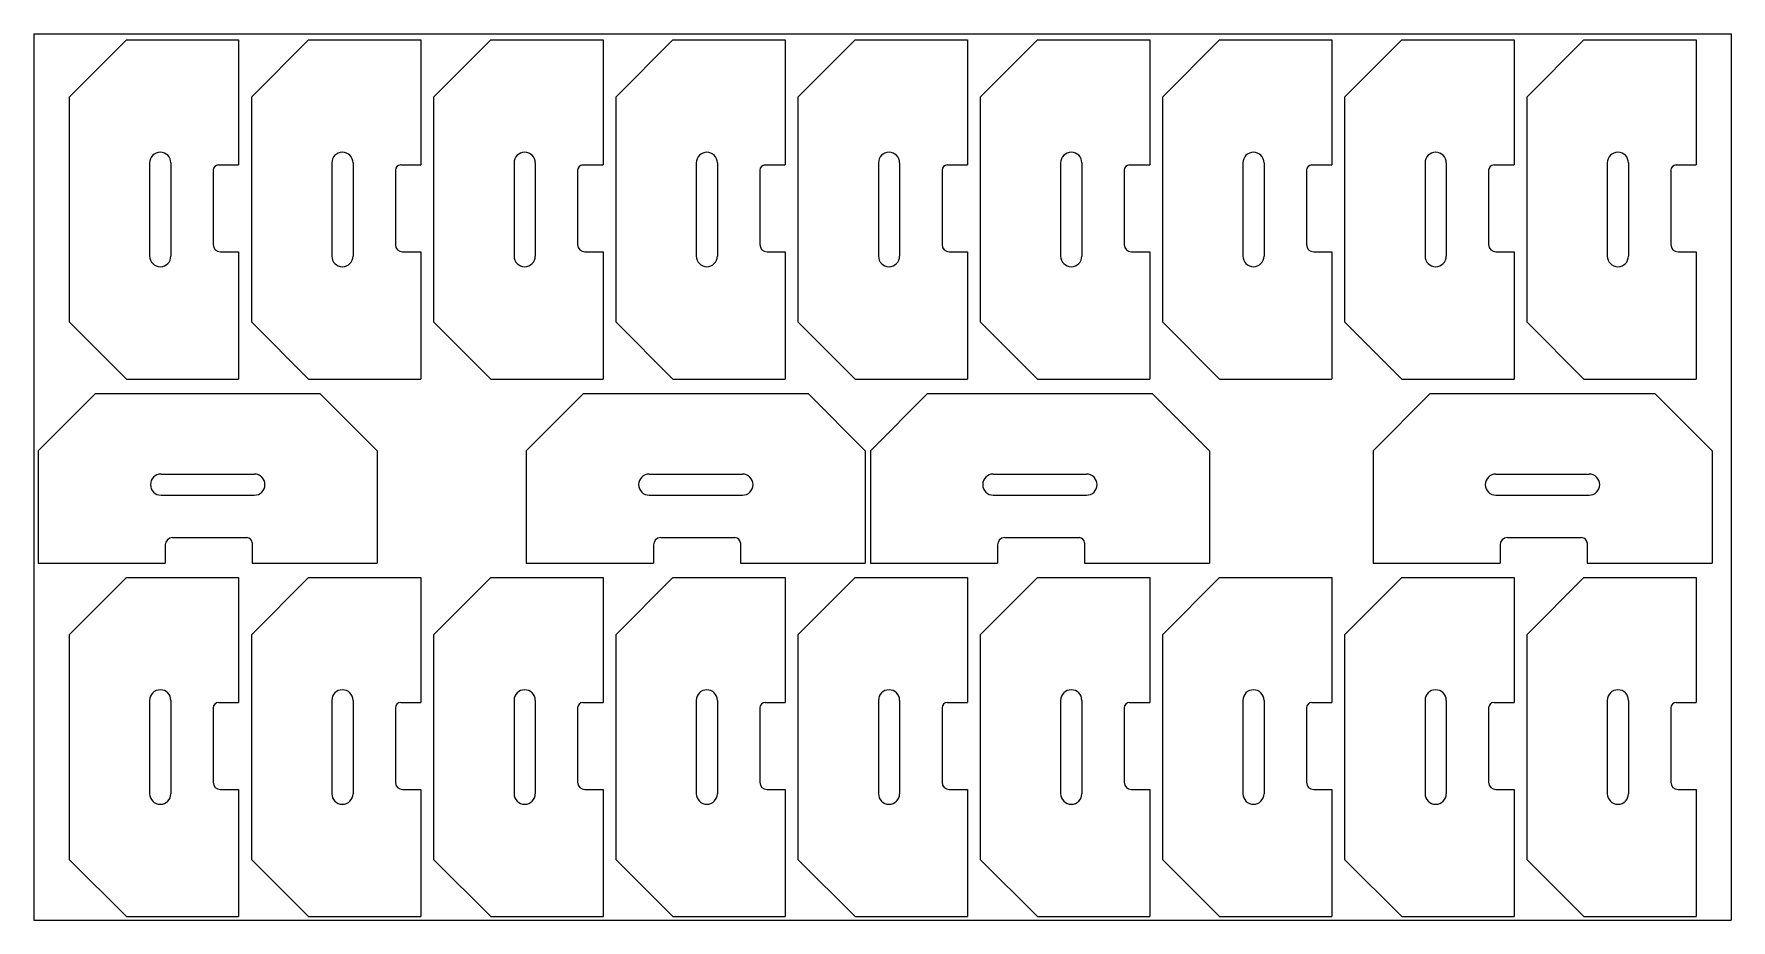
# Model space of a CAD drawing. Header units: millimetres. Extents: x 227 to 628, y 298 to 507.
import ezdxf

# ---------------------------------------------------------------- set-up
doc = ezdxf.new("R2010")
doc.units = ezdxf.units.MM

msp = doc.modelspace()

# ---------------------------------------------------------------- linework, layer by layer
at = {"color": 7, "linetype": 'Continuous', "lineweight": 25}
for p, q in [((227.37, 506.88), (627.88, 506.88)), ((227.37, 506.88), (227.37, 297.88)), ((235.68, 491.98), (249.18, 505.48)), ((249.18, 505.48), (275.68, 505.48)), ((275.68, 505.48), (275.68, 475.98)), ((278.68, 491.98), (292.17, 505.48)), ((292.17, 505.48), (318.67, 505.48)), ((318.67, 505.48), (318.67, 475.98)), ((321.68, 491.98), (335.17, 505.48)), ((335.17, 505.48), (361.67, 505.48)), ((361.67, 505.48), (361.67, 475.98)), ((364.68, 491.98), (378.17, 505.48)), ((378.17, 505.48), (404.67, 505.48)), ((404.67, 505.48), (404.67, 475.98)), ((407.68, 491.98), (421.17, 505.48)), ((421.17, 505.48), (447.68, 505.48)), ((447.68, 505.48), (447.68, 475.98)), ((450.68, 491.98), (464.18, 505.48)), ((464.18, 505.48), (490.68, 505.48)), ((490.68, 505.48), (490.68, 475.98)), ((493.68, 491.98), (507.18, 505.48)), ((507.18, 505.48), (533.68, 505.48)), ((533.68, 505.48), (533.68, 475.98)), ((536.68, 491.98), (550.18, 505.48)), ((550.18, 505.48), (576.68, 505.48)), ((576.68, 505.48), (576.68, 475.98)), ((579.68, 491.98), (593.17, 505.48)), ((593.17, 505.48), (619.67, 505.48)), ((619.67, 505.48), (619.67, 475.98)), ((627.88, 506.88), (627.88, 297.88)), ((235.68, 491.98), (235.68, 438.98)), ((278.68, 491.98), (278.68, 438.98)), ((321.68, 491.98), (321.68, 438.98)), ((364.68, 491.98), (364.68, 438.98)), ((407.68, 491.98), (407.68, 438.98)), ((450.68, 491.98), (450.68, 438.98)), ((493.68, 491.98), (493.68, 438.98)), ((536.68, 491.98), (536.68, 438.98)), ((579.68, 491.98), (579.68, 438.98)), ((254.67, 476.48), (254.67, 454.48)), ((259.68, 476.48), (259.68, 454.48)), ((269.68, 474.71), (269.68, 457.18)), ((270.95, 475.98), (275.68, 475.98)), ((297.67, 476.48), (297.67, 454.48)), ((302.67, 476.48), (302.67, 454.48)), ((312.67, 474.71), (312.67, 457.18)), ((313.94, 475.98), (318.67, 475.98)), ((340.67, 476.48), (340.67, 454.48)), ((345.67, 476.48), (345.67, 454.48)), ((355.67, 474.71), (355.67, 457.18)), ((356.94, 475.98), (361.67, 475.98)), ((383.67, 476.48), (383.67, 454.48)), ((388.67, 476.48), (388.67, 454.48)), ((398.67, 474.71), (398.67, 457.18)), ((399.94, 475.98), (404.67, 475.98)), ((426.67, 476.48), (426.67, 454.48)), ((431.67, 476.48), (431.67, 454.48)), ((441.67, 474.71), (441.67, 457.18)), ((442.94, 475.98), (447.68, 475.98)), ((469.67, 476.48), (469.67, 454.48)), ((474.67, 476.48), (474.67, 454.48)), ((484.67, 474.71), (484.67, 457.18)), ((485.94, 475.98), (490.68, 475.98)), ((512.67, 476.48), (512.67, 454.48)), ((517.67, 476.48), (517.67, 454.48)), ((527.68, 474.71), (527.68, 457.18)), ((528.95, 475.98), (533.68, 475.98)), ((555.67, 476.48), (555.67, 454.48)), ((560.68, 476.48), (560.68, 454.48)), ((570.67, 474.71), (570.67, 457.18)), ((571.94, 475.98), (576.68, 475.98)), ((598.67, 476.48), (598.67, 454.48)), ((603.67, 476.48), (603.67, 454.48)), ((613.67, 474.71), (613.67, 457.18)), ((614.94, 475.98), (619.67, 475.98)), ((271.38, 455.48), (275.68, 455.48)), ((275.68, 455.48), (275.68, 425.48)), ((314.38, 455.48), (318.67, 455.48)), ((318.67, 455.48), (318.67, 425.48)), ((357.38, 455.48), (361.67, 455.48)), ((361.67, 455.48), (361.67, 425.48)), ((400.38, 455.48), (404.67, 455.48)), ((404.67, 455.48), (404.67, 425.48)), ((443.38, 455.48), (447.68, 455.48)), ((447.68, 455.48), (447.68, 425.48)), ((486.38, 455.48), (490.68, 455.48)), ((490.68, 455.48), (490.68, 425.48)), ((529.38, 455.48), (533.68, 455.48)), ((533.68, 455.48), (533.68, 425.48)), ((572.38, 455.48), (576.68, 455.48)), ((576.68, 455.48), (576.68, 425.48)), ((615.38, 455.48), (619.67, 455.48)), ((619.67, 455.48), (619.67, 425.48)), ((235.68, 438.98), (249.18, 425.48)), ((278.68, 438.98), (292.17, 425.48)), ((321.68, 438.98), (335.17, 425.48)), ((364.68, 438.98), (378.17, 425.48)), ((407.68, 438.98), (421.17, 425.48)), ((450.68, 438.98), (464.18, 425.48)), ((493.68, 438.98), (507.18, 425.48)), ((536.68, 438.98), (550.18, 425.48)), ((579.68, 438.98), (593.17, 425.48)), ((249.18, 425.48), (275.68, 425.48)), ((292.17, 425.48), (318.67, 425.48)), ((335.17, 425.48), (361.67, 425.48)), ((378.17, 425.48), (404.67, 425.48)), ((421.17, 425.48), (447.68, 425.48)), ((464.18, 425.48), (490.68, 425.48)), ((507.18, 425.48), (533.68, 425.48)), ((550.18, 425.48), (576.68, 425.48)), ((593.17, 425.48), (619.67, 425.48)), ((228.38, 408.58), (241.88, 422.08)), ((241.88, 422.08), (294.88, 422.08)), ((294.88, 422.08), (308.38, 408.58)), ((343.57, 408.58), (357.07, 422.08)), ((357.07, 422.08), (410.07, 422.08)), ((410.07, 422.08), (423.57, 408.58)), ((424.78, 408.58), (438.27, 422.08)), ((438.27, 422.08), (491.27, 422.08)), ((491.27, 422.08), (504.78, 408.58)), ((543.38, 408.58), (556.88, 422.08)), ((556.88, 422.08), (609.88, 422.08)), ((609.88, 422.08), (623.38, 408.58)), ((228.38, 408.58), (228.38, 382.08)), ((308.38, 408.58), (308.38, 382.08)), ((343.57, 408.58), (343.57, 382.08)), ((423.57, 408.58), (423.57, 382.08)), ((424.78, 408.58), (424.78, 382.08)), ((504.78, 408.58), (504.78, 382.08)), ((543.38, 408.58), (543.38, 382.08)), ((623.38, 408.58), (623.38, 382.08)), ((257.38, 403.08), (279.38, 403.08)), ((372.58, 403.08), (394.57, 403.08)), ((453.78, 403.08), (475.77, 403.08)), ((572.38, 403.08), (594.38, 403.08)), ((257.38, 398.08), (279.38, 398.08)), ((372.58, 398.08), (394.57, 398.08)), ((453.78, 398.08), (475.77, 398.08)), ((572.38, 398.08), (594.38, 398.08)), ((258.38, 386.37), (258.38, 382.08)), ((260.08, 388.08), (277.61, 388.08)), ((278.88, 386.81), (278.88, 382.08)), ((373.58, 386.37), (373.58, 382.08)), ((375.28, 388.08), (392.81, 388.08)), ((394.08, 386.81), (394.08, 382.08)), ((454.78, 386.37), (454.78, 382.08)), ((456.48, 388.08), (474.01, 388.08)), ((475.28, 386.81), (475.28, 382.08)), ((573.38, 386.37), (573.38, 382.08)), ((575.08, 388.08), (592.61, 388.08)), ((593.88, 386.81), (593.88, 382.08)), ((228.38, 382.08), (258.38, 382.08)), ((278.88, 382.08), (308.38, 382.08)), ((343.57, 382.08), (373.58, 382.08)), ((394.08, 382.08), (423.57, 382.08)), ((424.78, 382.08), (454.78, 382.08)), ((475.28, 382.08), (504.78, 382.08)), ((543.38, 382.08), (573.38, 382.08)), ((593.88, 382.08), (623.38, 382.08)), ((235.68, 365.18), (249.18, 378.68)), ((249.18, 378.68), (275.68, 378.68)), ((275.68, 378.68), (275.68, 349.18)), ((278.68, 365.18), (292.17, 378.68)), ((292.17, 378.68), (318.67, 378.68)), ((318.67, 378.68), (318.67, 349.18)), ((321.68, 365.18), (335.17, 378.68)), ((335.17, 378.68), (361.67, 378.68)), ((361.67, 378.68), (361.67, 349.18)), ((364.68, 365.18), (378.17, 378.68)), ((378.17, 378.68), (404.67, 378.68)), ((404.67, 378.68), (404.67, 349.18)), ((407.68, 365.18), (421.17, 378.68)), ((421.17, 378.68), (447.68, 378.68)), ((447.68, 378.68), (447.68, 349.18)), ((450.68, 365.18), (464.18, 378.68)), ((464.18, 378.68), (490.68, 378.68)), ((490.68, 378.68), (490.68, 349.18)), ((493.68, 365.18), (507.18, 378.68)), ((507.18, 378.68), (533.68, 378.68)), ((533.68, 378.68), (533.68, 349.18)), ((536.68, 365.18), (550.18, 378.68)), ((550.18, 378.68), (576.68, 378.68)), ((576.68, 378.68), (576.68, 349.18)), ((579.68, 365.18), (593.17, 378.68)), ((593.17, 378.68), (619.67, 378.68)), ((619.67, 378.68), (619.67, 349.18)), ((235.68, 365.18), (235.68, 312.18)), ((278.68, 365.18), (278.68, 312.18)), ((321.68, 365.18), (321.68, 312.18)), ((364.68, 365.18), (364.68, 312.18)), ((407.68, 365.18), (407.68, 312.18)), ((450.68, 365.18), (450.68, 312.18)), ((493.68, 365.18), (493.68, 312.18)), ((536.68, 365.18), (536.68, 312.18)), ((579.68, 365.18), (579.68, 312.18)), ((254.67, 349.68), (254.67, 327.68)), ((259.68, 349.68), (259.68, 327.68)), ((270.95, 349.18), (275.68, 349.18)), ((297.67, 349.68), (297.67, 327.68)), ((302.67, 349.68), (302.67, 327.68)), ((313.94, 349.18), (318.67, 349.18)), ((340.67, 349.68), (340.67, 327.68)), ((345.67, 349.68), (345.67, 327.68)), ((356.94, 349.18), (361.67, 349.18)), ((383.67, 349.68), (383.67, 327.68)), ((388.67, 349.68), (388.67, 327.68)), ((399.94, 349.18), (404.67, 349.18)), ((426.67, 349.68), (426.67, 327.68)), ((431.67, 349.68), (431.67, 327.68)), ((442.94, 349.18), (447.68, 349.18)), ((469.67, 349.68), (469.67, 327.68)), ((474.67, 349.68), (474.67, 327.68)), ((485.94, 349.18), (490.68, 349.18)), ((512.67, 349.68), (512.67, 327.68)), ((517.67, 349.68), (517.67, 327.68)), ((528.95, 349.18), (533.68, 349.18)), ((555.67, 349.68), (555.67, 327.68)), ((560.68, 349.68), (560.68, 327.68)), ((571.94, 349.18), (576.68, 349.18)), ((598.67, 349.68), (598.67, 327.68)), ((603.67, 349.68), (603.67, 327.68)), ((614.94, 349.18), (619.67, 349.18)), ((269.68, 347.91), (269.68, 330.38)), ((312.67, 347.91), (312.67, 330.38)), ((355.67, 347.91), (355.67, 330.38)), ((398.67, 347.91), (398.67, 330.38)), ((441.67, 347.91), (441.67, 330.38)), ((484.67, 347.91), (484.67, 330.38)), ((527.68, 347.91), (527.68, 330.38)), ((570.67, 347.91), (570.67, 330.38)), ((613.67, 347.91), (613.67, 330.38)), ((271.38, 328.68), (275.68, 328.68)), ((275.68, 328.68), (275.68, 298.68)), ((314.38, 328.68), (318.67, 328.68)), ((318.67, 328.68), (318.67, 298.68)), ((357.38, 328.68), (361.67, 328.68)), ((361.67, 328.68), (361.67, 298.68)), ((400.38, 328.68), (404.67, 328.68)), ((404.67, 328.68), (404.67, 298.68)), ((443.38, 328.68), (447.68, 328.68)), ((447.68, 328.68), (447.68, 298.68)), ((486.38, 328.68), (490.68, 328.68)), ((490.68, 328.68), (490.68, 298.68)), ((529.38, 328.68), (533.68, 328.68)), ((533.68, 328.68), (533.68, 298.68)), ((572.38, 328.68), (576.68, 328.68)), ((576.68, 328.68), (576.68, 298.68)), ((615.38, 328.68), (619.67, 328.68)), ((619.67, 328.68), (619.67, 298.68)), ((235.68, 312.18), (249.18, 298.68)), ((278.68, 312.18), (292.17, 298.68)), ((321.68, 312.18), (335.17, 298.68)), ((364.68, 312.18), (378.17, 298.68)), ((407.68, 312.18), (421.17, 298.68)), ((450.68, 312.18), (464.18, 298.68)), ((493.68, 312.18), (507.18, 298.68)), ((536.68, 312.18), (550.18, 298.68)), ((579.68, 312.18), (593.17, 298.68)), ((227.37, 297.88), (627.88, 297.88)), ((249.18, 298.68), (275.68, 298.68)), ((292.17, 298.68), (318.67, 298.68)), ((335.17, 298.68), (361.67, 298.68)), ((378.17, 298.68), (404.67, 298.68)), ((421.17, 298.68), (447.68, 298.68)), ((464.18, 298.68), (490.68, 298.68)), ((507.18, 298.68), (533.68, 298.68)), ((550.18, 298.68), (576.68, 298.68)), ((593.17, 298.68), (619.67, 298.68))]:
    msp.add_line(p, q, dxfattribs=at)
for centre, radius, start, end in [((257.18, 476.48), 2.5, 0, 180), ((300.17, 476.48), 2.5, 0, 180), ((343.17, 476.48), 2.5, 0, 180), ((386.17, 476.48), 2.5, 0, 180), ((429.17, 476.48), 2.5, 0, 180), ((472.17, 476.48), 2.5, 0, 180), ((515.17, 476.48), 2.5, 0, 180), ((558.17, 476.48), 2.5, 0, 180), ((601.17, 476.48), 2.5, 0, 180), ((270.95, 474.71), 1.27, 90, 180), ((313.94, 474.71), 1.27, 90, 180), ((356.94, 474.71), 1.27, 90, 180), ((399.94, 474.71), 1.27, 90, 180), ((442.94, 474.71), 1.27, 90, 180), ((485.94, 474.71), 1.27, 90, 180), ((528.95, 474.71), 1.27, 90, 180), ((571.94, 474.71), 1.27, 90, 180), ((614.94, 474.71), 1.27, 90, 180), ((271.38, 457.18), 1.71, 180, 270), ((314.38, 457.18), 1.71, 180, 270), ((357.38, 457.18), 1.71, 180, 270), ((400.38, 457.18), 1.71, 180, 270), ((443.38, 457.18), 1.71, 180, 270), ((486.38, 457.18), 1.71, 180, 270), ((529.38, 457.18), 1.71, 180, 270), ((572.38, 457.18), 1.71, 180, 270), ((615.38, 457.18), 1.71, 180, 270), ((257.18, 454.48), 2.5, 180, 0), ((300.17, 454.48), 2.5, 180, 0), ((343.17, 454.48), 2.5, 180, 0), ((386.17, 454.48), 2.5, 180, 0), ((429.17, 454.48), 2.5, 180, 0), ((472.17, 454.48), 2.5, 180, 0), ((515.17, 454.48), 2.5, 180, 0), ((558.17, 454.48), 2.5, 180, 0), ((601.17, 454.48), 2.5, 180, 0), ((257.38, 400.58), 2.5, 90, 270), ((279.38, 400.58), 2.5, 270, 90), ((372.58, 400.58), 2.5, 90, 270), ((394.57, 400.58), 2.5, 270, 90), ((453.78, 400.58), 2.5, 90, 270), ((475.77, 400.58), 2.5, 270, 90), ((572.38, 400.58), 2.5, 90, 270), ((594.38, 400.58), 2.5, 270, 90), ((260.08, 386.37), 1.71, 90, 179.9998), ((277.61, 386.81), 1.27, 0, 90), ((375.28, 386.37), 1.71, 90, 179.9998), ((392.81, 386.81), 1.27, 0, 90), ((456.48, 386.37), 1.71, 90, 179.9998), ((474.01, 386.81), 1.27, 0, 90), ((575.08, 386.37), 1.71, 90, 179.9998), ((592.61, 386.81), 1.27, 0, 90), ((257.18, 349.68), 2.5, 0, 180), ((270.95, 347.91), 1.27, 90, 180), ((300.17, 349.68), 2.5, 0, 180), ((313.94, 347.91), 1.27, 90, 180), ((343.17, 349.68), 2.5, 0, 180), ((356.94, 347.91), 1.27, 90, 180), ((386.17, 349.68), 2.5, 0, 180), ((399.94, 347.91), 1.27, 90, 180), ((429.17, 349.68), 2.5, 0, 180), ((442.94, 347.91), 1.27, 90, 180), ((472.17, 349.68), 2.5, 0, 180), ((485.94, 347.91), 1.27, 90, 180), ((515.17, 349.68), 2.5, 0, 180), ((528.95, 347.91), 1.27, 90, 180), ((558.17, 349.68), 2.5, 0, 180), ((571.94, 347.91), 1.27, 90, 180), ((601.17, 349.68), 2.5, 0, 180), ((614.94, 347.91), 1.27, 90, 180), ((271.38, 330.38), 1.71, 180, 269.9998), ((314.38, 330.38), 1.71, 180, 269.9998), ((357.38, 330.38), 1.71, 180, 269.9998), ((400.38, 330.38), 1.71, 180, 269.9998), ((443.38, 330.38), 1.71, 180, 269.9998), ((486.38, 330.38), 1.71, 180, 269.9998), ((529.38, 330.38), 1.71, 180, 269.9998), ((572.38, 330.38), 1.71, 180, 269.9998), ((615.38, 330.38), 1.71, 180, 269.9998), ((257.18, 327.68), 2.5, 180, 0), ((300.17, 327.68), 2.5, 180, 0), ((343.17, 327.68), 2.5, 180, 0), ((386.17, 327.68), 2.5, 180, 0), ((429.17, 327.68), 2.5, 180, 0), ((472.17, 327.68), 2.5, 180, 0), ((515.17, 327.68), 2.5, 180, 0), ((558.17, 327.68), 2.5, 180, 0), ((601.17, 327.68), 2.5, 180, 0)]:
    msp.add_arc(centre, radius, start, end, dxfattribs=at)

doc.saveas('drawing.dxf')
